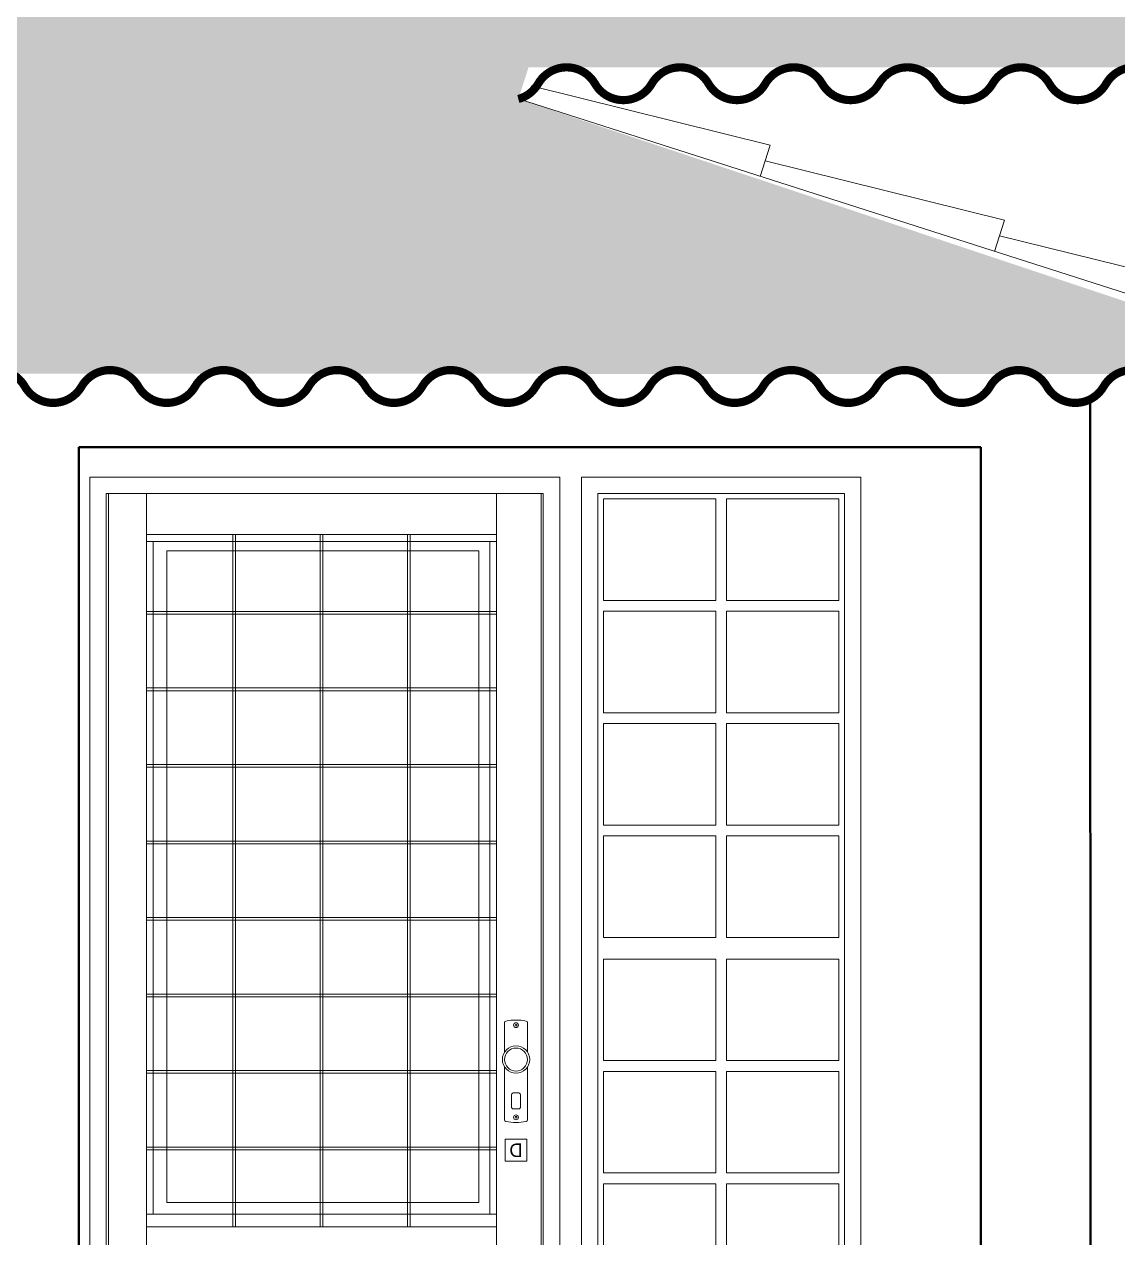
# Model space of a CAD drawing. Header units: millimetres. Extents: x 319 to 362.3, y 126.1 to 165.6.
# Drawn here: x 325.489 to 327.491, y 160.381 to 162.601 of the extents above; entities that cross this region are included whole.
import ezdxf
from ezdxf.enums import TextEntityAlignment as Align

# ---------------------------------------------------------------- set-up
doc = ezdxf.new("R2010")
doc.units = ezdxf.units.MM
doc.header["$LTSCALE"] = 0.02
doc.header["$MEASUREMENT"] = 0
for name, color, linetype, lineweight in [('Esquadrias', 20, 'Continuous', 15), ('Paredes', 4, 'Continuous', 40), ('Portas', 3, 'Continuous', 13), ('Telhado', 23, 'Continuous', 18)]:
    doc.layers.add(name, color=color, linetype=linetype, lineweight=lineweight)
doc.styles.add('SCHOBK', font='txt', dxfattribs={"oblique": 15})

msp = doc.modelspace()

# ---------------------------------------------------------------- hatches: boundary and pattern name
at = {"layer": 'Telhado', "ltscale": 0.3}
h = msp.add_hatch(dxfattribs=at)
h.set_pattern_fill('SPANISH1', color=256, scale=0.1, style=0, pattern_type=2)
h.set_pattern_definition([(0, (13.43654, 62.52342), (0.2, 0.1), [0.0125, -0.1125, 0.0125, -0.0625]), (0, (13.48654, 62.57342), (0.2, 0.1), [0.0375, -0.1625]), (0, (13.48654, 62.58592), (0.2, 0.1), [0.0375, -0.0625, 0.0375, -0.0625]), (0, (13.58654, 62.59842), (0.2, 0.1), [0.0375, -0.1625]), (90, (13.43654, 62.52342), (-0.2, 0.1), [0.0125, -0.0875]), (90, (13.44904, 62.52342), (-0.2, 0.1), [0.0125, -0.0875]), (90, (13.56154, 62.52342), (-0.2, 0.1), [0.0125, -0.0875]), (90, (13.57404, 62.52342), (-0.2, 0.1), [0.0125, -0.0875]), (45, (13.449035, 62.560925), (1e-17, 0.1), [0.01767767, -0.26516504]), (135, (13.561535, 62.560925), (1e-17, 0.1), [0.01767767, -0.26516504]), (26.56505, (13.461535, 62.560925), (-5e-12, 0.1), [0.02795085, -0.19565595]), (26.56505, (13.461535, 62.573425), (-5e-12, 0.1), [0.02795085, -0.19565595]), (26.56505, (13.424035, 62.585925), (-5e-12, 0.1), [0.02541, -0.1981968]), (26.56505, (13.424035, 62.598425), (-5e-12, 0.1), [0.02795085, -0.19565595]), (63.434949, (13.436535, 62.535925), (5e-12, 0.1), [0.02795085, -0.419262745]), (63.434949, (13.449035, 62.535925), (5e-12, 0.1), [0.02795085, -0.419262745]), (116.565051, (13.561535, 62.535925), (-5e-12, 0.1), [0.02795085, -0.419262745]), (116.565051, (13.574035, 62.535925), (-5e-12, 0.1), [0.02795085, -0.419262745]), (153.43495, (13.549035, 62.560925), (5e-12, 0.1), [0.02795085, -0.19565595]), (153.43495, (13.549035, 62.573425), (5e-12, 0.1), [0.02795085, -0.19565595]), (153.43495, (13.586535, 62.585925), (5e-12, 0.1), [0.02541, -0.1981968]), (153.43495, (13.586535, 62.598425), (5e-12, 0.1), [0.02795085, -0.19565595]), (80.537678, (13.436535, 62.535925), (-4e-14, 0.1), [0.1140518, -1.102500706]), (99.462322, (13.574035, 62.535925), (4e-14, 0.1), [0.1140518, -1.102500706])])
h.paths.add_polyline_path([(320.34016, 163.75956), (320.34016, 162.16325), (320.18926, 162.16325), (320.19016, 161.96487), (327.90329, 161.96108), (326.39355, 162.46458), (326.41218, 162.5225), (330.44075, 162.5225), (326.28926, 163.8514), (326.28926, 163.75956)])

# ---------------------------------------------------------------- linework, layer by layer
at = {"layer": 'Esquadrias'}
for p, q in [((326.75476, 161.54743), (326.54926, 161.54743)), ((326.75476, 161.52743), (326.54926, 161.52743)), ((326.75476, 161.13643), (326.54926, 161.13643)), ((326.75476, 161.11643), (326.54926, 161.11643)), ((326.75476, 160.70543), (326.54926, 160.70543)), ((326.75476, 160.68543), (326.54926, 160.68543))]:
    msp.add_line(p, q, dxfattribs=at)
for points in [[(325.64326, 161.74293), (325.64326, 159.62793)], [(325.71326, 161.74293), (325.71326, 159.65793)], [(326.35326, 161.74293), (326.35326, 159.65793)], [(326.43526, 161.74293), (326.43526, 159.62793)], [(326.35326, 161.66793), (325.71326, 161.66793)], [(326.35326, 161.65493), (325.71326, 161.65493), (325.72526, 161.65493), (325.72526, 160.42443), (325.71326, 160.42443), (326.35326, 160.42443), (326.34126, 160.42443), (326.34126, 161.65493)], [(326.35326, 160.40143), (325.71326, 160.40143)]]:
    msp.add_lwpolyline(points, dxfattribs=at)
for points in [[(326.75476, 161.54743), (326.75476, 161.73293), (326.54926, 161.73293), (326.54926, 161.54743)], [(326.77476, 161.54743), (326.77476, 161.73293), (326.98027, 161.73293), (326.98027, 161.54743)], [(326.32126, 161.63796), (325.75026, 161.63796), (325.75026, 160.44596), (326.32126, 160.44596)], [(326.75476, 161.52743), (326.75476, 161.34193), (326.54926, 161.34193), (326.54926, 161.52743)], [(326.77476, 161.52743), (326.77476, 161.34193), (326.98027, 161.34193), (326.98027, 161.52743)], [(326.75476, 161.13643), (326.75476, 161.32193), (326.54926, 161.32193), (326.54926, 161.13643)], [(326.77476, 161.13643), (326.77476, 161.32193), (326.98027, 161.32193), (326.98027, 161.13643)], [(326.75476, 161.11643), (326.75476, 160.93093), (326.54926, 160.93093), (326.54926, 161.11643)], [(326.77476, 161.11643), (326.77476, 160.93093), (326.98027, 160.93093), (326.98027, 161.11643)], [(326.75476, 160.70543), (326.75476, 160.89093), (326.54926, 160.89093), (326.54926, 160.70543)], [(326.77476, 160.70543), (326.77476, 160.89093), (326.98027, 160.89093), (326.98027, 160.70543)], [(326.75476, 160.68543), (326.75476, 160.49993), (326.54926, 160.49993), (326.54926, 160.68543)], [(326.77476, 160.68543), (326.77476, 160.49993), (326.98027, 160.49993), (326.98027, 160.68543)], [(326.40926, 160.52146), (326.36926, 160.52146), (326.36926, 160.56146), (326.40926, 160.56146)], [(326.75476, 160.29443), (326.75476, 160.47993), (326.54926, 160.47993), (326.54926, 160.29443)], [(326.77476, 160.29443), (326.77476, 160.47993), (326.98027, 160.47993), (326.98027, 160.29443)]]:
    msp.add_lwpolyline(points, close=True, dxfattribs=at)
at = {"layer": 'Esquadrias', "color": 2}
for points in [[(325.87576, 161.66793), (325.87076, 161.66793), (325.87076, 160.40143), (325.87576, 160.40143)], [(326.03576, 161.66793), (326.03076, 161.66793), (326.03076, 160.40143), (326.03576, 160.40143)], [(326.19576, 161.66793), (326.19076, 161.66793), (326.19076, 160.40143), (326.19576, 160.40143)], [(326.35326, 161.52218), (325.71326, 161.52218), (325.71326, 161.52718), (326.35326, 161.52718)], [(326.35326, 161.38218), (325.71326, 161.38218), (325.71326, 161.38718), (326.35326, 161.38718)], [(326.35326, 161.24218), (325.71326, 161.24218), (325.71326, 161.24718), (326.35326, 161.24718)], [(326.35326, 161.10218), (325.71326, 161.10218), (325.71326, 161.10718), (326.35326, 161.10718)], [(326.35326, 160.96218), (325.71326, 160.96218), (325.71326, 160.96718), (326.35326, 160.96718)], [(326.35326, 160.82218), (325.71326, 160.82218), (325.71326, 160.82718), (326.35326, 160.82718)], [(326.35326, 160.68218), (325.71326, 160.68218), (325.71326, 160.68718), (326.35326, 160.68718)], [(326.35326, 160.54218), (325.71326, 160.54218), (325.71326, 160.54718), (326.35326, 160.54718)]]:
    msp.add_lwpolyline(points, close=True, dxfattribs=at)
at = {"layer": 'Esquadrias'}
for points in [[(326.41026, 160.72099), (326.41026, 160.77493, 0.3568693), (326.40785, 160.77787, 0.1001686), (326.37066, 160.77787, 0.3568693), (326.36826, 160.77493), (326.36826, 160.72099)], [(326.36826, 160.69386), (326.36826, 160.59703, 0.3568693), (326.37066, 160.59409, 0.1001686), (326.40785, 160.59409, 0.3568693), (326.41026, 160.59703), (326.41026, 160.69386)]]:
    msp.add_lwpolyline(points, format="xyb", dxfattribs=at)
msp.add_lwpolyline([(326.39431, 160.61693), (326.38421, 160.61693, -0.4142136), (326.38121, 160.61993), (326.38121, 160.64333, -0.4142136), (326.38421, 160.64633), (326.39431, 160.64633, -0.4142136), (326.39731, 160.64333), (326.39731, 160.61993, -0.4142136)], format="xyb", close=True, dxfattribs=at)
for centre, radius in [((326.38926, 160.77023), 0.0045), ((326.38926, 160.77023), 0.00175), ((326.38926, 160.70743), 0.025), ((326.38926, 160.70743), 0.021), ((326.38926, 160.60173), 0.0045), ((326.38926, 160.60173), 0.00175)]:
    msp.add_circle(centre, radius, dxfattribs=at)
at = {"layer": 'Paredes', "linetype": 'Continuous'}
for p, q in [((327.44034, 161.91531), (327.44127, 159.31858)), ((325.58926, 161.82793), (325.58926, 159.57793)), ((325.58926, 161.82793), (327.24027, 161.82793)), ((327.24027, 161.82793), (327.24027, 159.57793))]:
    msp.add_line(p, q, dxfattribs=at)
at = {"layer": 'Portas', "linetype": 'Continuous'}
for p, q in [((325.60926, 161.77293), (325.60926, 159.62793)), ((326.46926, 161.77293), (325.60926, 161.77293)), ((326.46926, 161.77293), (326.46926, 159.62793)), ((326.50926, 161.77293), (326.50926, 159.62793)), ((327.02027, 161.77293), (326.50926, 161.77293)), ((327.02027, 161.77293), (327.02027, 159.62793))]:
    msp.add_line(p, q, dxfattribs=at)
msp.add_lwpolyline([(326.43926, 159.62793), (326.43926, 161.74293), (325.63926, 161.74293), (325.63926, 159.62793)], dxfattribs=at)
msp.add_lwpolyline([(326.99027, 159.65793), (326.99027, 161.74293), (326.53926, 161.74293), (326.53926, 159.65793)], close=True, dxfattribs=at)
at = {"layer": 'Telhado', "linetype": 'Continuous'}
for p, q in [((326.8545, 162.38007), (326.41676, 162.48865)), ((328.12198, 161.91148), (326.39355, 162.46458)), ((326.8545, 162.38007), (326.83621, 162.32293)), ((327.28309, 162.24292), (326.84535, 162.3515)), ((327.28309, 162.24292), (327.2648, 162.18578)), ((327.71168, 162.10577), (327.27395, 162.21435))]:
    msp.add_line(p, q, dxfattribs=at)
at = {"layer": 'Telhado', "ltscale": 5, "const_width": 0.015}
for points in [[(326.39355, 162.46458, 0.1983415), (326.42985, 162.4925, -0.5773503), (326.53377, 162.4925, 0.5773503), (326.6377, 162.4925, -0.5773503), (326.74162, 162.4925, 0.5773503), (326.84554, 162.4925, -0.5773503), (326.94947, 162.4925, 0.4881852), (327.04317, 162.4794)], [(326.85468, 162.50431, -0.4976521), (326.94968, 162.4925, 0.5773503), (327.0536, 162.4925, -0.5773503), (327.15752, 162.4925, 0.5773503), (327.26145, 162.4925, -0.5773503), (327.36537, 162.4925, 0.5773503), (327.46929, 162.4925, -0.5773503), (327.57321, 162.4925, 0.5773503)], [(325.38631, 161.93863, -0.5773503), (325.49023, 161.93863, 0.5773503), (325.59416, 161.93863, -0.5773503), (325.69808, 161.93863, 0.5773503), (325.802, 161.93863, -0.5773503), (325.90592, 161.93863, 0.5773503), (326.00985, 161.93863, -0.5773503), (326.11377, 161.93863, 0.5773503), (326.21769, 161.93863, -0.5773503), (326.32162, 161.93863, 0.5773503), (326.42554, 161.93863, -0.5773503), (326.52946, 161.93863, 0.5773503), (326.63339, 161.93863, -0.5773503), (326.73731, 161.93863, 0.5773503), (326.84123, 161.93863, -0.5773503), (326.94516, 161.93863, 0.5773503), (327.04908, 161.93863, -0.5773503), (327.153, 161.93863, 0.5773503), (327.25692, 161.93863, -0.5773503), (327.36085, 161.93863, 0.5773503), (327.46477, 161.93863, -0.5773503), (327.56869, 161.93863, 0.5773503)]]:
    msp.add_lwpolyline(points, format="xyb", dxfattribs=at)

# ---------------------------------------------------------------- texts
at = {"layer": 'Esquadrias', "style": 'SCHOBK', "text_generation_flag": 2}
msp.add_text('D', height=0.025, dxfattribs=at).set_placement((326.38926, 160.54146), align=Align.MIDDLE)

doc.saveas('drawing.dxf')
